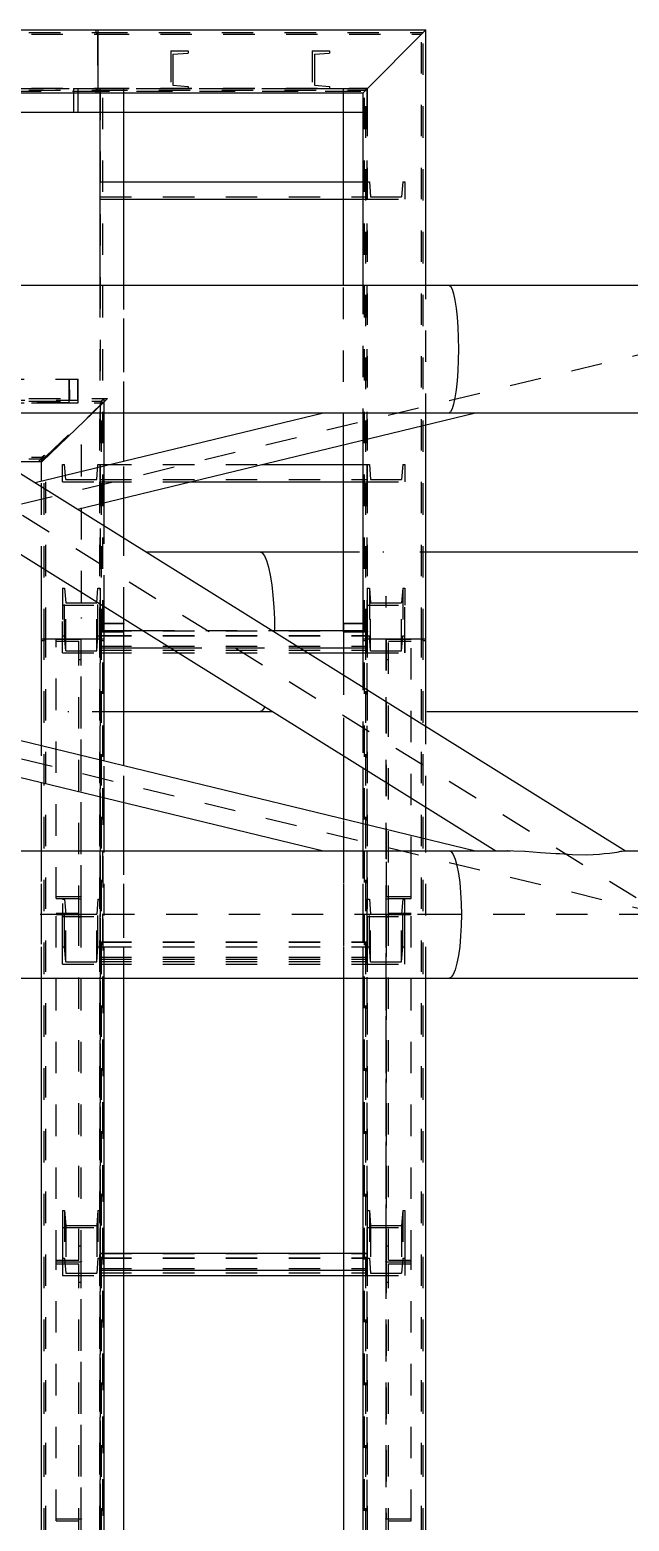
# Model space of a CAD drawing. Header units: millimetres. Extents: x 149919 to 150445, y 136651 to 136866.
# Drawn here: x 150403.093 to 150405, y 136821.343 to 136826.091 of the extents above; entities that cross this region are included whole.
import ezdxf

# ---------------------------------------------------------------- set-up
doc = ezdxf.new("R2010")
doc.units = ezdxf.units.MM
doc.header["$LTSCALE"] = 0.25
for name, pattern in [('CENTER', [50.8, 31.75, -6.35, 6.35, -6.35]), ('XKITLINE00', [0]), ('XKITLINE02', [4, 2, -2]), ('XKITLINE03', [6, 3, -1, 1, -1])]:
    doc.linetypes.add(name, pattern=pattern)

# ---------------------------------------------------------------- blocks, each defined once
blk = doc.blocks.new('çatıı')
at = {"color": 116, "linetype": 'XKITLINE02', "true_color": 0x136734}
for p, q in [((24787.73, 17571.02), (26149.07, 17571.02)), ((24788.53, 17570.49), (26149.57, 17570.49)), ((26149.07, 17571.87), (26149.07, 17571.02)), ((26149.07, 17571.87), (26149.07, 17571.02)), ((26149.07, 17571.87), (26149.63, 17571.87)), ((26149.07, 17571.02), (26149.57, 17570.49)), ((26149.07, 17571.02), (26149.57, 17570.49)), ((26149.07, 17571.02), (26253.21, 17571.02)), ((26149.57, 17570.49), (26149.57, 17553.26)), ((26149.57, 17570.49), (26149.57, 17553.26)), ((26149.57, 17570.49), (26252.68, 17570.49)), ((26252.68, 17377.98), (26252.68, 17570.49)), ((26253.21, 17377.53), (26253.21, 17571.02)), ((26172.85, 17565.17), (26178.35, 17565.17)), ((26172.85, 17565.17), (26172.85, 17553.17)), ((26172.85, 17565.17), (26172.85, 17553.17)), ((26173.55, 17564.11), (26178.35, 17564.49)), ((26173.55, 17564.11), (26173.55, 17554.24)), ((26173.55, 17564.11), (26173.55, 17554.24)), ((26178.35, 17565.17), (26178.35, 17564.49)), ((26178.35, 17565.17), (26178.35, 17564.49)), ((26217.85, 17565.17), (26223.35, 17565.17)), ((26217.85, 17565.17), (26217.85, 17553.17)), ((26217.85, 17565.17), (26217.85, 17553.17)), ((26218.55, 17564.11), (26223.35, 17564.49)), ((26218.55, 17564.11), (26218.55, 17554.24)), ((26218.55, 17564.11), (26218.55, 17554.24)), ((26223.35, 17565.17), (26223.35, 17564.49)), ((26223.35, 17565.17), (26223.35, 17564.49)), ((24787.73, 17552.72), (26149.07, 17552.72)), ((24788.53, 17553.26), (26149.57, 17553.26)), ((25021.62, 17552.32), (26143.26, 17552.32)), ((25022.41, 17553.17), (26143.36, 17553.17)), ((26141.86, 17553.17), (26141.86, 17545.67)), ((26141.86, 17553.17), (26141.86, 17545.67)), ((26141.86, 17553.17), (26235.36, 17553.17)), ((26141.96, 17552.32), (26141.93, 17545.67)), ((26141.96, 17552.32), (26141.93, 17545.67)), ((26141.96, 17552.32), (26235.36, 17552.32)), ((26143.26, 17552.32), (26143.3, 17545.67)), ((26143.26, 17552.32), (26143.3, 17545.67)), ((26143.36, 17551.87), (26143.36, 17553.17)), ((26143.36, 17551.87), (26143.36, 17553.17)), ((26143.36, 17552.32), (26235.36, 17552.32)), ((26149.57, 17553.26), (26149.07, 17552.72)), ((26149.57, 17553.26), (26149.07, 17552.72)), ((26149.07, 17552.72), (26149.07, 17551.87)), ((26149.07, 17552.72), (26149.07, 17551.87)), ((26149.07, 17552.72), (26234.91, 17552.72)), ((26149.07, 17551.87), (26149.63, 17551.87)), ((26149.49, 17553.17), (26235.36, 17553.17)), ((26149.57, 17553.26), (26235.45, 17553.26)), ((26150.38, 17553.17), (26157.88, 17553.17)), ((26150.38, 17553.17), (26157.88, 17553.17)), ((26150.38, 17551.87), (26150.38, 17553.17)), ((26151.23, 17553.17), (26157.88, 17553.17)), ((26151.23, 17380.27), (26151.23, 17553.17)), ((26157.88, 17422.87), (26157.88, 17553.17)), ((26172.85, 17553.17), (26178.35, 17553.17)), ((26173.55, 17554.24), (26178.35, 17553.85)), ((26178.35, 17553.85), (26178.35, 17553.17)), ((26178.35, 17553.85), (26178.35, 17553.17)), ((26217.85, 17553.17), (26223.35, 17553.17)), ((26218.55, 17554.24), (26223.35, 17553.85)), ((26223.35, 17553.85), (26223.35, 17553.17)), ((26223.35, 17553.85), (26223.35, 17553.17)), ((26227.86, 17551.87), (26227.86, 17553.17)), ((26227.86, 17553.17), (26235.36, 17553.17)), ((26234.06, 17551.87), (26235.45, 17553.26)), ((26234.06, 17551.87), (26235.45, 17553.26)), ((26234.51, 17380.27), (26234.51, 17553.17)), ((26234.91, 17377.53), (26234.91, 17552.72)), ((26235.36, 17553.17), (26235.36, 17545.67)), ((26235.36, 17545.67), (26235.36, 17553.17)), ((26235.36, 17380.27), (26235.36, 17553.17)), ((26235.36, 17552.32), (26235.36, 17545.67)), ((26235.45, 17377.98), (26235.45, 17553.26)), ((24776.17, 17545.67), (26141.93, 17545.67)), ((26141.86, 17545.67), (26141.93, 17545.67)), ((26141.86, 17545.67), (26235.36, 17545.67)), ((26143.3, 17545.67), (26143.36, 17545.67)), ((26150.38, 17517.99), (26150.38, 17523.49)), ((26150.38, 17523.49), (26157.88, 17523.49)), ((26227.86, 17523.49), (26235.36, 17523.49)), ((26235.36, 17517.99), (26235.36, 17523.49)), ((26235.36, 17523.49), (26235.36, 17517.99)), ((26235.36, 17523.49), (26236.04, 17523.49)), ((26235.36, 17523.49), (26235.36, 17517.99)), ((26236.04, 17523.49), (26236.42, 17518.69)), ((26236.04, 17523.49), (26236.42, 17518.69)), ((26246.68, 17523.49), (26246.3, 17518.69)), ((26246.68, 17523.49), (26246.3, 17518.69)), ((26246.68, 17523.49), (26247.36, 17523.49)), ((26247.36, 17523.49), (26247.36, 17517.99)), ((26247.36, 17523.49), (26247.36, 17517.99)), ((26150.38, 17518.69), (26235.36, 17518.69)), ((26150.38, 17517.99), (26157.88, 17517.99)), ((26227.86, 17517.99), (26235.36, 17517.99)), ((26235.36, 17517.99), (26247.36, 17517.99)), ((26236.42, 17518.69), (26246.3, 17518.69)), ((26150.38, 17380.27), (26150.38, 17490.57)), ((26157.88, 17449.97), (26157.88, 17490.57)), ((26227.86, 17439.81), (26227.86, 17490.57)), ((26234.06, 17441.32), (26234.06, 17490.57)), ((26254.06, 17446.16), (26254.06, 17490.57)), ((24776.17, 17460.67), (26143.36, 17460.67)), ((26140.38, 17460.67), (26140.51, 17460.67)), ((26140.38, 17460.67), (26140.38, 17453.17)), ((26140.51, 17460.67), (26140.59, 17454.02)), ((26143.23, 17460.67), (26143.16, 17454.02)), ((26143.36, 17453.17), (26143.36, 17460.67)), ((24776.17, 17453.17), (26143.36, 17453.17)), ((24776.38, 17454.02), (26143.16, 17454.02)), ((24787.73, 17454.47), (26152.7, 17454.47)), ((24787.73, 17453.62), (26150.7, 17453.62)), ((24788.53, 17453.09), (26151.14, 17453.09)), ((26131.68, 17434.63), (26151.68, 17453.45)), ((26133.07, 17436.05), (26150.3, 17452.27)), ((26133.23, 17435.86), (26151.14, 17453.09)), ((26148.03, 17449.97), (26152.7, 17454.47)), ((26150.83, 17453.72), (26150.3, 17452.27)), ((26150.3, 17377.98), (26150.3, 17452.27)), ((26150.7, 17453.62), (26151.58, 17454.47)), ((26150.7, 17453.62), (26151.14, 17453.09)), ((26150.83, 17453.72), (26151.68, 17454.52)), ((26150.83, 17377.53), (26150.83, 17453.72)), ((26151.68, 17388.3), (26151.68, 17454.52)), ((24787.73, 17435.32), (26131.69, 17435.32)), ((24788.53, 17435.86), (26133.23, 17435.86)), ((26130.8, 17434.47), (26131.69, 17435.32)), ((26131.68, 17435.69), (26132.53, 17436.49)), ((26131.68, 17428.25), (26131.68, 17435.69)), ((26131.69, 17435.32), (26133.23, 17435.86)), ((26132.53, 17436.49), (26133.07, 17436.05)), ((26132.53, 17377.53), (26132.53, 17436.49)), ((26133.07, 17377.98), (26133.07, 17436.05)), ((26138.38, 17433.49), (26139.06, 17433.49)), ((26138.38, 17427.99), (26138.38, 17433.49)), ((26138.38, 17427.99), (26138.38, 17433.49)), ((26139.44, 17428.69), (26139.06, 17433.49)), ((26139.44, 17428.69), (26139.06, 17433.49)), ((26149.32, 17428.69), (26149.7, 17433.49)), ((26149.32, 17428.69), (26149.7, 17433.49)), ((26149.7, 17433.49), (26150.38, 17433.49)), ((26150.38, 17427.99), (26150.38, 17433.49)), ((26150.38, 17427.99), (26150.38, 17433.49)), ((26150.38, 17427.99), (26150.38, 17433.49)), ((26150.38, 17433.49), (26201.76, 17433.49)), ((26151.68, 17421.37), (26151.68, 17433.09)), ((26157.88, 17422.87), (26157.88, 17434.59)), ((26227.86, 17433.49), (26235.36, 17433.49)), ((26235.36, 17427.99), (26235.36, 17433.49)), ((26235.36, 17433.49), (26235.36, 17427.99)), ((26235.36, 17433.49), (26236.04, 17433.49)), ((26235.36, 17433.49), (26235.36, 17427.99)), ((26236.04, 17433.49), (26236.42, 17428.69)), ((26236.04, 17433.49), (26236.42, 17428.69)), ((26246.68, 17433.49), (26246.3, 17428.69)), ((26246.68, 17433.49), (26246.3, 17428.69)), ((26246.68, 17433.49), (26247.36, 17433.49)), ((26247.36, 17433.49), (26247.36, 17427.99)), ((26247.36, 17433.49), (26247.36, 17427.99)), ((26131.68, 17377.53), (26131.68, 17428.25)), ((26138.38, 17427.99), (26150.38, 17427.99)), ((26139.44, 17428.69), (26149.32, 17428.69)), ((26150.38, 17428.69), (26235.36, 17428.69)), ((26150.38, 17427.99), (26179.04, 17427.99)), ((26227.86, 17427.99), (26235.36, 17427.99)), ((26235.36, 17427.99), (26247.36, 17427.99)), ((26236.42, 17428.69), (26246.3, 17428.69)), ((26151.68, 17388.3), (26151.68, 17414.02)), ((26157.88, 17384.43), (26157.88, 17410.16)), ((26138.38, 17394.18), (26138.38, 17380.87)), ((26138.38, 17394.18), (26139.06, 17394.18)), ((26138.38, 17394.18), (26138.38, 17388.74)), ((26139.06, 17378.99), (26139.06, 17394.18)), ((26139.06, 17394.18), (26139.44, 17389.43)), ((26149.32, 17389.43), (26149.7, 17394.18)), ((26149.7, 17378.99), (26149.7, 17394.18)), ((26149.7, 17394.18), (26150.38, 17394.18)), ((26150.38, 17373.54), (26150.38, 17394.18)), ((26150.38, 17394.18), (26150.38, 17380.62)), ((26235.36, 17394.18), (26235.36, 17388.74)), ((26235.36, 17394.18), (26236.04, 17394.18)), ((26235.36, 17378.04), (26235.36, 17394.18)), ((26236.04, 17394.18), (26236.42, 17389.43)), ((26236.04, 17394.18), (26236.04, 17378.99)), ((26246.68, 17394.18), (26246.3, 17389.43)), ((26246.68, 17394.18), (26247.36, 17394.18)), ((26246.68, 17394.18), (26246.68, 17378.99)), ((26247.36, 17394.18), (26247.36, 17388.74)), ((26247.36, 17378.04), (26247.36, 17394.18)), ((26138.38, 17373.54), (26138.38, 17388.74)), ((26138.38, 17388.74), (26150.38, 17388.74)), ((26139.44, 17374.24), (26139.44, 17389.43)), ((26139.44, 17389.43), (26149.32, 17389.43)), ((26149.32, 17374.24), (26149.32, 17389.43)), ((26235.36, 17388.74), (26247.36, 17388.74)), ((26235.36, 17373.54), (26235.36, 17388.74)), ((26236.42, 17389.43), (26246.3, 17389.43)), ((26236.42, 17374.24), (26236.42, 17389.43)), ((26246.3, 17374.24), (26246.3, 17389.43)), ((26247.36, 17373.54), (26247.36, 17388.74)), ((26138.38, 17373.54), (26138.38, 17380.87)), ((26150.38, 17382.99), (26157.88, 17382.99)), ((26150.38, 15740.27), (26150.38, 17382.99)), ((26150.38, 17373.54), (26150.38, 17380.62)), ((26150.38, 17380.62), (26157.88, 17380.62)), ((26150.38, 17373.54), (26150.38, 17380.62)), ((26150.38, 17380.53), (26235.36, 17380.53)), ((26150.38, 17380.27), (26157.88, 17380.27)), ((26150.38, 17380.27), (26157.88, 17380.27)), ((26151.23, 17382.8), (26157.88, 17382.87)), ((26151.23, 15740.46), (26151.23, 17382.8)), ((26151.23, 17380.46), (26157.88, 17380.39)), ((26151.23, 17380.27), (26157.88, 17380.27)), ((26151.23, 17380.27), (26157.88, 17380.27)), ((26157.88, 15744.43), (26157.88, 17382.99)), ((26157.88, 17382.99), (26157.88, 17382.87)), ((26164, 17380.62), (26205.24, 17380.62)), ((26227.86, 17380.62), (26235.36, 17380.62)), ((26227.88, 15800.21), (26227.88, 17382.99)), ((26227.88, 17382.99), (26235.38, 17382.99)), ((26227.88, 17382.87), (26234.53, 17382.8)), ((26227.88, 17380.39), (26234.53, 17380.46)), ((26227.88, 17380.27), (26235.38, 17380.27)), ((26234.06, 17380.27), (26235.36, 17380.27)), ((26234.53, 15740.46), (26234.53, 17382.8)), ((26235.36, 17373.54), (26235.36, 17380.62)), ((26235.38, 15740.27), (26235.38, 17382.99)), ((26131.68, 17377.53), (26132.53, 17377.53)), ((26131.68, 17377.53), (26132.53, 17377.53)), ((26132.53, 17377.53), (26133.07, 17377.98)), ((26132.53, 17377.53), (26133.07, 17377.98)), ((26132.53, 15751.29), (26132.53, 17377.53)), ((26133.06, 15752.02), (26133.07, 17377.98)), ((26133.07, 17377.98), (26150.3, 17377.98)), ((26133.07, 17377.98), (26150.3, 17377.98)), ((26136.38, 17295.34), (26136.38, 17377.89)), ((26136.38, 17377.89), (26144.38, 17377.89)), ((26136.38, 17377.24), (26143.58, 17377.24)), ((26138.38, 17378.99), (26139.06, 17378.99)), ((26139.44, 17374.24), (26139.06, 17378.99)), ((26143.58, 17289.47), (26143.58, 17377.24)), ((26144.38, 17289.47), (26144.38, 17377.89)), ((26149.32, 17374.24), (26149.7, 17378.99)), ((26149.7, 17378.99), (26150.38, 17378.99)), ((26150.3, 15752.02), (26150.3, 17377.98)), ((26150.3, 17377.98), (26150.83, 17377.53)), ((26150.3, 17377.98), (26150.83, 17377.53)), ((26150.38, 17379.08), (26235.36, 17379.08)), ((26150.38, 17378.99), (26235.36, 17378.99)), ((26150.38, 17375.72), (26235.36, 17375.72)), ((26150.83, 15751.29), (26150.83, 17377.53)), ((26150.83, 17377.53), (26151.68, 17377.53)), ((26150.83, 17377.53), (26151.68, 17377.53)), ((26151.68, 17377.53), (26151.68, 17378.04)), ((26234.06, 17377.53), (26234.06, 17378.04)), ((26234.06, 17377.53), (26234.91, 17377.53)), ((26234.06, 17377.53), (26234.91, 17377.53)), ((26234.91, 17377.53), (26235.45, 17377.98)), ((26234.91, 17377.53), (26235.45, 17377.98)), ((26234.91, 15751.29), (26234.91, 17377.53)), ((26235.36, 17378.99), (26236.04, 17378.99)), ((26235.36, 17378.04), (26235.36, 17373.54)), ((26235.44, 15752.02), (26235.45, 17377.98)), ((26235.45, 17377.98), (26252.68, 17377.98)), ((26235.45, 17377.98), (26252.68, 17377.98)), ((26236.42, 17374.24), (26236.04, 17378.99)), ((26241.36, 17289.47), (26241.36, 17377.89)), ((26241.36, 17377.89), (26249.36, 17377.89)), ((26242.16, 17306.82), (26242.16, 17377.24)), ((26242.16, 17377.24), (26249.36, 17377.24)), ((26246.3, 17374.24), (26246.68, 17378.99)), ((26246.68, 17378.99), (26247.36, 17378.99)), ((26247.36, 17378.04), (26247.36, 17373.54)), ((26249.36, 17305.07), (26249.36, 17377.89)), ((26252.68, 15752.02), (26252.68, 17377.98)), ((26252.68, 17377.98), (26253.21, 17377.53)), ((26252.68, 17377.98), (26253.21, 17377.53)), ((26253.21, 15751.29), (26253.21, 17377.53)), ((26253.21, 17377.53), (26254.06, 17377.53)), ((26253.21, 17377.53), (26254.06, 17377.53)), ((26254.06, 17377.53), (26254.06, 17378.04)), ((26138.38, 17373.54), (26150.38, 17373.54)), ((26139.44, 17374.24), (26149.32, 17374.24)), ((26143.58, 17371.38), (26144.38, 17371.38)), ((26150.38, 17375.17), (26157.88, 17375.17)), ((26150.38, 17374.38), (26235.36, 17374.38)), ((26150.38, 17373.54), (26216.58, 17373.54)), ((26172.73, 17375.17), (26213.97, 17375.17)), ((26227.88, 17375.17), (26235.36, 17375.17)), ((26227.88, 17373.54), (26235.36, 17373.54)), ((26235.36, 17373.54), (26247.36, 17373.54)), ((26236.42, 17374.24), (26246.3, 17374.24)), ((26241.36, 17371.38), (26242.16, 17371.38)), ((26227.88, 15742.87), (26227.88, 17366.5)), ((26234.06, 15801.69), (26234.06, 17362.64)), ((26254.06, 17324.44), (26254.06, 17350.17)), ((26131.68, 15760.78), (26131.68, 17344.02)), ((26151.68, 17327.46), (26151.68, 17339.18)), ((26157.88, 15742.87), (26157.88, 17337.68)), ((26150.38, 17329.04), (26150.38, 15740.27)), ((26151.23, 17328.83), (26151.23, 15740.46)), ((26227.88, 17269.97), (26227.88, 17320.73)), ((26234.06, 17269.97), (26234.06, 17319.23)), ((26254.06, 17269.97), (26254.06, 17314.39)), ((26131.68, 17269.97), (26131.68, 17310.57)), ((26151.68, 17269.97), (26151.68, 17310.57)), ((26157.88, 17269.97), (26157.88, 17310.57)), ((26241.36, 17307.01), (26241.36, 17295.99)), ((26242.16, 17289.47), (26242.16, 17306.82)), ((26249.36, 17295.34), (26249.36, 17305.07)), ((26136.38, 17295.99), (26144.38, 17295.99)), ((26136.38, 17295.34), (26143.58, 17295.34)), ((26138.38, 17279.92), (26138.38, 17295.11)), ((26138.38, 17295.11), (26139.06, 17295.11)), ((26139.06, 17279.92), (26139.06, 17295.11)), ((26139.06, 17295.11), (26139.44, 17290.35)), ((26143.58, 17180.24), (26143.58, 17295.23)), ((26143.58, 17295.23), (26144.38, 17295.23)), ((26144.38, 17179.74), (26144.38, 17295.23)), ((26149.7, 17295.11), (26149.32, 17290.35)), ((26149.7, 17279.92), (26149.7, 17295.11)), ((26149.7, 17295.11), (26150.38, 17295.11)), ((26150.38, 17279.92), (26150.38, 17295.11)), ((26235.36, 17286.75), (26235.36, 17295.11)), ((26235.36, 17295.11), (26236.04, 17295.11)), ((26236.04, 17295.11), (26236.42, 17290.35)), ((26236.04, 17279.92), (26236.04, 17295.11)), ((26241.36, 17295.99), (26249.36, 17295.99)), ((26241.36, 17179.74), (26241.36, 17295.23)), ((26241.36, 17295.23), (26242.16, 17295.23)), ((26242.16, 17295.34), (26249.36, 17295.34)), ((26242.16, 17180.24), (26242.16, 17295.23)), ((26246.68, 17295.11), (26246.3, 17290.35)), ((26246.68, 17295.11), (26247.36, 17295.11)), ((26246.68, 17279.92), (26246.68, 17295.11)), ((26247.36, 17286.75), (26247.36, 17295.11)), ((26136.38, 17179.74), (26136.38, 17290.73)), ((26136.38, 17290.73), (26143.58, 17290.73)), ((26136.38, 17290.23), (26144.38, 17290.23)), ((26138.38, 17293.8), (26138.38, 17289.66)), ((26139.44, 17275.16), (26139.44, 17290.35)), ((26139.44, 17290.35), (26149.32, 17290.35)), ((26149.32, 17275.16), (26149.32, 17290.35)), ((26150.38, 17293.8), (26150.38, 17289.66)), ((26235.36, 17277.23), (26235.36, 17293.8)), ((26236.42, 17290.35), (26246.3, 17290.35)), ((26236.42, 17275.16), (26236.42, 17290.35)), ((26241.36, 17290.23), (26249.36, 17290.23)), ((26242.16, 17290.73), (26249.36, 17290.73)), ((26246.3, 17275.16), (26246.3, 17290.35)), ((26247.36, 17277.23), (26247.36, 17293.8)), ((26249.36, 17179.74), (26249.36, 17290.73)), ((26138.38, 17274.47), (26138.38, 17289.66)), ((26138.38, 17289.66), (26150.38, 17289.66)), ((26143.58, 17289.47), (26144.38, 17289.47)), ((26150.38, 17274.47), (26150.38, 17289.66)), ((26235.36, 17289.66), (26247.36, 17289.66)), ((26235.36, 17274.47), (26235.36, 17286.75)), ((26241.36, 17289.47), (26242.16, 17289.47)), ((26241.36, 17286.75), (26241.36, 17179.74)), ((26247.36, 17274.47), (26247.36, 17286.75)), ((26150.38, 17274.47), (26150.38, 17281.54)), ((26150.38, 17281.54), (26235.36, 17281.54)), ((26150.38, 17281.45), (26235.36, 17281.45)), ((26235.36, 17274.47), (26235.36, 17281.54)), ((26138.38, 17279.92), (26139.06, 17279.92)), ((26138.38, 17274.47), (26138.38, 17279.92)), ((26139.44, 17275.16), (26139.06, 17279.92)), ((26149.32, 17275.16), (26149.7, 17279.92)), ((26149.7, 17279.92), (26150.38, 17279.92)), ((26150.38, 17280.01), (26235.36, 17280.01)), ((26150.38, 17279.92), (26235.36, 17279.92)), ((26150.38, 17274.47), (26150.38, 17279.92)), ((26150.38, 17276.64), (26235.36, 17276.64)), ((26150.38, 17276.09), (26235.36, 17276.09)), ((26235.36, 17279.92), (26236.04, 17279.92)), ((26236.42, 17275.16), (26236.04, 17279.92)), ((26246.3, 17275.16), (26246.68, 17279.92)), ((26246.68, 17279.92), (26247.36, 17279.92)), ((26138.38, 17274.47), (26150.38, 17274.47)), ((26139.44, 17275.16), (26149.32, 17275.16)), ((26150.38, 17275.3), (26235.36, 17275.3)), ((26150.38, 17274.47), (26235.36, 17274.47)), ((26235.36, 17274.47), (26247.36, 17274.47)), ((26236.42, 17275.16), (26246.3, 17275.16)), ((26138.38, 17196.03), (26138.38, 17180.84)), ((26138.38, 17196.03), (26139.06, 17196.03)), ((26138.38, 17196.03), (26138.38, 17190.58)), ((26139.06, 17196.03), (26139.06, 17180.84)), ((26139.06, 17196.03), (26139.44, 17191.28)), ((26149.7, 17196.03), (26149.32, 17191.28)), ((26149.7, 17196.03), (26149.7, 17180.84)), ((26149.7, 17196.03), (26150.38, 17196.03)), ((26150.38, 17196.03), (26150.38, 17180.84)), ((26150.38, 17196.03), (26150.38, 17190.58)), ((26235.36, 17196.03), (26235.36, 17190.58)), ((26235.36, 17196.03), (26236.04, 17196.03)), ((26235.36, 17196.03), (26235.36, 17180.84)), ((26236.04, 17196.03), (26236.42, 17191.28)), ((26236.04, 17196.03), (26236.04, 17180.84)), ((26246.68, 17196.03), (26246.3, 17191.28)), ((26246.68, 17196.03), (26247.36, 17196.03)), ((26246.68, 17196.03), (26246.68, 17180.84)), ((26247.36, 17196.03), (26247.36, 17190.58)), ((26247.36, 17196.03), (26247.36, 17180.84)), ((26138.38, 17190.58), (26138.38, 17175.39)), ((26138.38, 17190.58), (26150.38, 17190.58)), ((26139.44, 17191.28), (26139.44, 17176.08)), ((26139.44, 17191.28), (26149.32, 17191.28)), ((26149.32, 17191.28), (26149.32, 17176.08)), ((26150.38, 17190.58), (26150.38, 17175.39)), ((26235.36, 17190.58), (26247.36, 17190.58)), ((26235.36, 17190.58), (26235.36, 17175.39)), ((26236.42, 17191.28), (26246.3, 17191.28)), ((26236.42, 17191.28), (26236.42, 17176.08)), ((26246.3, 17191.28), (26246.3, 17176.08)), ((26247.36, 17190.58), (26247.36, 17175.39)), ((26143.58, 17184.75), (26144.38, 17184.75)), ((26150.38, 17175.39), (26150.38, 17182.47)), ((26150.38, 17182.47), (26157.88, 17182.47)), ((26150.38, 17182.38), (26235.36, 17182.38)), ((26150.38, 17180.93), (26235.36, 17180.93)), ((26227.88, 17182.47), (26235.36, 17182.47)), ((26235.36, 17175.39), (26235.36, 17182.47)), ((26241.36, 17184.75), (26242.16, 17184.75)), ((26136.38, 17180.24), (26143.58, 17180.24)), ((26136.38, 17179.74), (26144.38, 17179.74)), ((26136.38, 17097.19), (26136.38, 17179.74)), ((26136.38, 17179.74), (26144.38, 17179.74)), ((26136.38, 17179.09), (26143.58, 17179.09)), ((26138.38, 17180.84), (26139.06, 17180.84)), ((26138.38, 17180.84), (26138.38, 17175.39)), ((26139.06, 17180.84), (26139.44, 17176.08)), ((26143.58, 17091.32), (26143.58, 17179.09)), ((26144.38, 17091.32), (26144.38, 17179.74)), ((26149.7, 17180.84), (26149.32, 17176.08)), ((26149.7, 17180.84), (26150.38, 17180.84)), ((26150.38, 17180.84), (26235.36, 17180.84)), ((26150.38, 17180.84), (26150.38, 17175.39)), ((26150.38, 17177.57), (26235.36, 17177.57)), ((26150.38, 17177.02), (26157.88, 17177.02)), ((26150.38, 17176.23), (26235.36, 17176.23)), ((26227.88, 17177.02), (26235.36, 17177.02)), ((26235.36, 17180.84), (26235.36, 17175.39)), ((26235.36, 17180.84), (26236.04, 17180.84)), ((26236.04, 17180.84), (26236.42, 17176.08)), ((26241.36, 17091.32), (26241.36, 17179.74)), ((26241.36, 17179.74), (26249.36, 17179.74)), ((26241.36, 17179.74), (26249.36, 17179.74)), ((26242.16, 17180.24), (26249.36, 17180.24)), ((26242.16, 17091.32), (26242.16, 17179.09)), ((26242.16, 17179.09), (26249.36, 17179.09)), ((26246.68, 17180.84), (26246.3, 17176.08)), ((26246.68, 17180.84), (26247.36, 17180.84)), ((26247.36, 17180.84), (26247.36, 17175.39)), ((26249.36, 17097.19), (26249.36, 17179.74)), ((26138.38, 17175.39), (26150.38, 17175.39)), ((26139.44, 17176.08), (26149.32, 17176.08)), ((26143.58, 17173.23), (26144.38, 17173.23)), ((26150.38, 17175.39), (26157.88, 17175.39)), ((26227.88, 17175.39), (26235.36, 17175.39)), ((26235.36, 17175.39), (26247.36, 17175.39)), ((26236.42, 17176.08), (26246.3, 17176.08)), ((26241.36, 17173.23), (26242.16, 17173.23)), ((26136.38, 17097.84), (26144.38, 17097.84)), ((26136.38, 17097.19), (26143.58, 17097.19)), ((26241.36, 17097.84), (26249.36, 17097.84)), ((26242.16, 17097.19), (26249.36, 17097.19))]:
    blk.add_line(p, q, dxfattribs=at)
at = {"color": 7, "linetype": 'XKITLINE00'}
for p, q in [((25185.79, 17571.87), (26149.63, 17571.87)), ((26149.63, 17571.87), (26149.63, 17551.87)), ((26149.63, 17571.87), (26254.06, 17571.87)), ((26149.63, 17571.87), (26149.63, 17551.87)), ((26234.06, 17551.87), (26254.06, 17571.87)), ((26234.06, 17551.87), (26254.06, 17571.87)), ((26254.06, 17490.57), (26254.06, 17571.87)), ((26013.68, 17551.87), (26149.63, 17551.87)), ((26143.36, 17545.67), (26143.36, 17551.87)), ((26143.36, 17545.67), (26143.36, 17551.87)), ((26149.63, 17551.87), (26234.06, 17551.87)), ((26150.38, 17490.57), (26150.38, 17551.87)), ((26157.88, 17490.57), (26157.88, 17551.87)), ((26227.86, 17490.57), (26227.86, 17551.87)), ((26234.06, 17490.57), (26234.06, 17551.87)), ((26015.87, 17545.67), (26143.36, 17545.67)), ((26143.36, 17545.67), (26234.06, 17545.67)), ((26157.88, 17523.49), (26227.86, 17523.49)), ((26157.88, 17517.99), (26227.86, 17517.99)), ((26131.92, 17434.47), (26148.03, 17449.97)), ((26151.68, 17433.09), (26151.68, 17449.97)), ((26157.88, 17434.59), (26157.88, 17449.97)), ((26254.06, 17378.04), (26254.06, 17446.16)), ((26227.86, 17380.27), (26227.86, 17439.81)), ((26234.06, 17378.04), (26234.06, 17441.32)), ((26118.9, 17434.47), (26131.92, 17434.47)), ((26131.68, 17428.25), (26131.68, 17434.47)), ((26201.76, 17433.49), (26227.86, 17433.49)), ((26179.04, 17427.99), (26227.86, 17427.99)), ((26151.68, 17414.02), (26151.68, 17421.37)), ((26157.88, 17410.16), (26157.88, 17422.87)), ((26131.68, 17378.04), (26131.68, 17400.77)), ((26151.68, 17378.04), (26151.68, 17388.3)), ((26151.68, 17380.27), (26157.88, 17380.27)), ((26157.88, 17380.27), (26157.88, 17384.43)), ((26157.88, 17380.62), (26164, 17380.62)), ((26157.88, 17337.68), (26157.88, 17380.27)), ((26205.24, 17380.62), (26227.86, 17380.62)), ((26227.86, 17380.27), (26234.06, 17380.27)), ((26227.88, 17366.5), (26227.88, 17380.27)), ((26131.68, 17344.02), (26131.68, 17378.04)), ((26131.68, 17378.04), (26151.68, 17378.04)), ((26131.68, 17378.04), (26151.68, 17378.04)), ((26151.68, 17339.18), (26151.68, 17378.04)), ((26234.06, 17362.64), (26234.06, 17378.04)), ((26234.06, 17378.04), (26254.06, 17378.04)), ((26234.06, 17378.04), (26254.06, 17378.04)), ((26254.06, 17350.17), (26254.06, 17378.04)), ((26157.88, 17375.17), (26172.73, 17375.17)), ((26213.97, 17375.17), (26227.88, 17375.17)), ((26216.58, 17373.54), (26227.88, 17373.54)), ((26227.88, 17320.73), (26227.88, 17340.77)), ((26234.06, 17319.23), (26234.06, 17336.92)), ((26131.68, 17310.57), (26131.68, 17332.3)), ((26151.68, 17310.57), (26151.68, 17327.46)), ((26157.88, 17310.57), (26157.88, 17325.96)), ((26254.06, 17314.39), (26254.06, 17324.44)), ((26131.68, 16655.02), (26131.68, 17269.97)), ((26151.68, 16671.91), (26151.68, 17269.97)), ((26157.88, 16677.14), (26157.88, 17269.97)), ((26227.88, 16736.23), (26227.88, 17269.97)), ((26234.06, 16741.45), (26234.06, 17269.97)), ((26254.06, 16758.34), (26254.06, 17269.97)), ((26157.88, 17182.47), (26227.88, 17182.47)), ((26157.88, 17177.02), (26227.88, 17177.02)), ((26157.88, 17175.39), (26227.88, 17175.39))]:
    blk.add_line(p, q, dxfattribs=at)
at = {"color": 1, "linetype": 'XKITLINE03'}
for p, q in [((24776.17, 17553.17), (26140.38, 17553.17)), ((26150.38, 17553.17), (26150.38, 17380.27)), ((26172.85, 17553.17), (26172.85, 17553.17)), ((26217.85, 17553.17), (26217.85, 17553.17)), ((26235.36, 17380.27), (26235.36, 17553.17)), ((26150.38, 17517.99), (26235.36, 17517.99)), ((26235.36, 17517.99), (26235.36, 17517.99)), ((26140.38, 17453.17), (24776.17, 17453.17)), ((26144.38, 17439.67), (26144.38, 17384.67)), ((26150.38, 17427.99), (26150.38, 17427.99)), ((26150.38, 17427.99), (26235.36, 17427.99)), ((26235.36, 17427.99), (26235.36, 17427.99)), ((26241.36, 15747.93), (26241.36, 17391.46)), ((26150.38, 17373.54), (26150.38, 17388.74)), ((26235.36, 17388.74), (26235.36, 17373.54)), ((26150.38, 17380.27), (26150.38, 15740.27)), ((26235.38, 15740.27), (26235.38, 17380.27)), ((26144.38, 17295.99), (26144.38, 17377.89)), ((26241.36, 17377.89), (26241.36, 17295.99)), ((26150.38, 17375.17), (26235.36, 17375.17)), ((26144.38, 17179.74), (26144.38, 17290.23)), ((26241.36, 17290.23), (26241.36, 17179.74)), ((26150.38, 17274.47), (26150.38, 17289.66)), ((26235.36, 17289.66), (26235.36, 17274.47)), ((26150.38, 17276.09), (26235.36, 17276.09)), ((26150.38, 17175.39), (26150.38, 17190.58)), ((26235.36, 17190.58), (26235.36, 17175.39)), ((26144.38, 17097.84), (26144.38, 17179.74)), ((26150.38, 17177.02), (26235.36, 17177.02)), ((26241.36, 17179.74), (26241.36, 17097.84))]:
    blk.add_line(p, q, dxfattribs=at)
at = {"color": 8, "linetype": 'XKITLINE00'}
for p, q in [((25185.51, 17490.57), (26261.35, 17490.57)), ((26261.35, 17490.57), (26261.87, 17490.27)), ((26261.35, 17490.57), (27540.37, 17490.57)), ((26261.35, 17490.57), (26261.87, 17490.27)), ((26261.87, 17490.27), (26262.37, 17489.35)), ((26261.87, 17490.27), (26262.37, 17489.35)), ((26262.37, 17489.35), (26262.85, 17487.86)), ((26262.37, 17489.35), (26262.85, 17487.86)), ((26262.85, 17487.86), (26263.28, 17485.83)), ((26263.28, 17485.83), (26263.65, 17483.32)), ((26263.65, 17483.32), (26263.95, 17480.42)), ((26263.95, 17480.42), (26264.17, 17477.22)), ((26264.17, 17477.22), (26264.31, 17473.8)), ((26264.31, 17473.8), (26264.35, 17470.27)), ((26264.31, 17466.75), (26264.17, 17463.33)), ((26264.35, 17470.27), (26264.31, 17466.75)), ((26264.17, 17463.33), (26263.95, 17460.12)), ((26263.65, 17457.23), (26263.28, 17454.72)), ((26263.95, 17460.12), (26263.65, 17457.23)), ((26262.85, 17452.69), (26262.37, 17451.2)), ((26262.85, 17452.69), (26262.37, 17451.2)), ((26263.28, 17454.72), (26262.85, 17452.69)), ((26052.68, 17450.05), (26276.29, 17310.57)), ((26093.4, 17450.38), (26317.54, 17310.57)), ((26094.05, 17449.97), (26261.35, 17449.97)), ((26129.67, 17427.76), (26221.42, 17449.97)), ((26143.2, 17419.32), (26269.82, 17449.97)), ((26261.35, 17449.97), (26261.87, 17450.28)), ((26261.35, 17449.97), (26261.87, 17450.28)), ((26261.35, 17449.97), (26323.76, 17449.97)), ((26262.37, 17451.2), (26261.87, 17450.28)), ((26262.37, 17451.2), (26261.87, 17450.28)), ((26165.07, 17405.67), (26201.2, 17405.67)), ((26201.2, 17405.67), (26201.93, 17405.36)), ((26201.2, 17405.67), (26232.86, 17405.67)), ((26201.2, 17405.67), (26201.93, 17405.36)), ((26201.93, 17405.36), (26202.64, 17404.43)), ((26201.93, 17405.36), (26202.64, 17404.43)), ((26202.64, 17404.43), (26203.31, 17402.91)), ((26202.64, 17404.43), (26203.32, 17402.91)), ((26240.36, 17405.67), (26240.65, 17405.67)), ((26252.08, 17405.67), (26323.76, 17405.67)), ((26203.31, 17402.91), (26203.94, 17400.82)), ((26203.32, 17402.91), (26203.94, 17400.82)), ((26203.94, 17400.82), (26204.5, 17398.24)), ((26204.5, 17398.24), (26204.97, 17395.2)), ((26204.97, 17395.2), (26205.35, 17391.81)), ((26205.35, 17391.81), (26205.64, 17388.12)), ((26205.64, 17388.12), (26205.81, 17384.25)), ((26205.81, 17384.25), (26205.86, 17380.62)), ((26046.58, 17364.63), (26269.82, 17310.57)), ((26046.58, 17352.91), (26221.42, 17310.57)), ((26140.1, 17354.87), (26140.38, 17354.87)), ((26147.88, 17354.87), (26201.2, 17354.87)), ((26201.2, 17354.87), (26201.93, 17355.19)), ((26201.2, 17354.87), (26201.93, 17355.19)), ((26201.2, 17354.87), (26205.27, 17354.87)), ((26202.64, 17356.12), (26201.93, 17355.19)), ((26202.64, 17356.12), (26201.93, 17355.19)), ((26202.78, 17356.43), (26202.64, 17356.12)), ((26202.78, 17356.43), (26202.64, 17356.12)), ((26254.36, 17354.87), (26323.76, 17354.87)), ((26045.49, 17310.57), (26261.35, 17310.57)), ((26261.35, 17310.57), (26262.04, 17310.27)), ((26261.35, 17310.57), (26280.91, 17310.57)), ((26261.35, 17310.57), (26262.04, 17310.27)), ((26262.04, 17310.27), (26262.7, 17309.35)), ((26262.04, 17310.27), (26262.71, 17309.35)), ((26262.7, 17309.35), (26263.33, 17307.86)), ((26262.71, 17309.35), (26263.33, 17307.86)), ((26279.7, 17310.57), (26280.01, 17310.61)), ((26280.01, 17310.61), (26281.92, 17310.53)), ((26281.92, 17310.53), (26285.48, 17310.43)), ((26285.48, 17310.43), (26285.66, 17310.41)), ((26285.66, 17310.41), (26290.44, 17309.99)), ((26290.44, 17309.99), (26295.42, 17309.68)), ((26295.42, 17309.68), (26296.68, 17309.63)), ((26296.68, 17309.63), (26300.56, 17309.36)), ((26300.56, 17309.36), (26305.26, 17309.26)), ((26305.26, 17309.26), (26309.24, 17309.42)), ((26309.24, 17309.42), (26310.76, 17309.63)), ((26310.76, 17309.63), (26312.44, 17309.74)), ((26312.44, 17309.74), (26314.9, 17310.07)), ((26314.9, 17310.07), (26316.04, 17310.43)), ((26316.04, 17310.43), (26316.44, 17310.45)), ((26316.44, 17310.45), (26317.42, 17310.56)), ((26317.39, 17310.61), (26317.42, 17310.56)), ((26317.39, 17310.61), (26317.47, 17310.57)), ((26317.41, 17310.57), (26326.11, 17310.57)), ((26263.33, 17307.86), (26263.9, 17305.83)), ((26263.9, 17305.83), (26264.38, 17303.32)), ((26264.38, 17303.32), (26264.78, 17300.42)), ((26264.78, 17300.42), (26265.07, 17297.22)), ((26265.07, 17297.22), (26265.25, 17293.8)), ((26265.25, 17293.8), (26265.31, 17290.27)), ((26265.31, 17290.27), (26265.25, 17286.75)), ((26265.25, 17286.75), (26265.07, 17283.33)), ((26265.07, 17283.33), (26264.78, 17280.12)), ((26264.38, 17277.23), (26263.9, 17274.72)), ((26264.78, 17280.12), (26264.38, 17277.23)), ((26262.7, 17271.2), (26262.04, 17270.28)), ((26262.71, 17271.2), (26262.04, 17270.28)), ((26263.33, 17272.69), (26262.7, 17271.2)), ((26263.33, 17272.69), (26262.71, 17271.2)), ((26263.9, 17274.72), (26263.33, 17272.69)), ((25216.54, 17269.97), (26261.35, 17269.97)), ((26261.35, 17269.97), (26262.04, 17270.28)), ((26261.35, 17269.97), (26262.04, 17270.28)), ((26261.35, 17269.97), (26860.12, 17269.97))]:
    blk.add_line(p, q, dxfattribs=at)
at = {"color": 8, "linetype": 'CENTER'}
for p, q in [((26329.46, 17470.27), (25988.73, 17387.77)), ((26040.88, 17470.27), (26329.46, 17290.27)), ((26329.46, 17290.27), (25988.73, 17372.77)), ((26261.35, 17290.27), (24815.88, 17290.27)), ((27725.49, 17290.27), (26261.35, 17290.27))]:
    blk.add_line(p, q, dxfattribs=at)
at = {"color": 1, "linetype": 'XKITLINE00'}
for centre in [(26140.38, 17553.17), (26150.38, 17553.17), (26172.85, 17553.17), (26217.85, 17553.17), (26235.36, 17553.17), (26150.38, 17517.99), (26235.36, 17517.99), (26235.36, 17517.99), (26140.38, 17453.17), (26144.38, 17439.67), (26150.38, 17427.99), (26150.38, 17427.99), (26235.36, 17427.99), (26235.36, 17427.99), (26241.36, 17391.46), (26150.38, 17388.74), (26235.36, 17388.74), (26144.38, 17384.67), (26150.38, 17380.27), (26150.38, 17380.27), (26235.36, 17380.27), (26235.38, 17380.27), (26144.38, 17377.89), (26241.36, 17377.89), (26150.38, 17375.17), (26150.38, 17373.54), (26235.36, 17375.17), (26235.36, 17373.54), (26144.38, 17295.99), (26241.36, 17295.99), (26144.38, 17290.23), (26241.36, 17290.23), (26150.38, 17289.66), (26235.36, 17289.66), (26150.38, 17276.09), (26235.36, 17276.09), (26150.38, 17274.47), (26235.36, 17274.47), (26150.38, 17190.58), (26235.36, 17190.58), (26144.38, 17179.74), (26144.38, 17179.74), (26150.38, 17177.02), (26235.36, 17177.02), (26241.36, 17179.74), (26241.36, 17179.74), (26150.38, 17175.39), (26235.36, 17175.39), (26144.38, 17097.84), (26241.36, 17097.84)]:
    blk.add_circle(centre, 0.05, dxfattribs=at)
at = {"color": 8, "linetype": 'XKITLINE00'}
blk.add_circle((26261.35, 17290.27), 0.05, dxfattribs=at)
blk.add_circle((26261.35, 17290.27), 0.05, dxfattribs=at)

msp = doc.modelspace()

# ---------------------------------------------------------------- block references
at = {"xscale": 0.009999943142843078, "yscale": 0.009999943142843078, "zscale": 0.009999943142843078}
msp.add_blockref('çatıı', (150141.8141, 136650.3731), dxfattribs=at)

doc.saveas('drawing.dxf')
